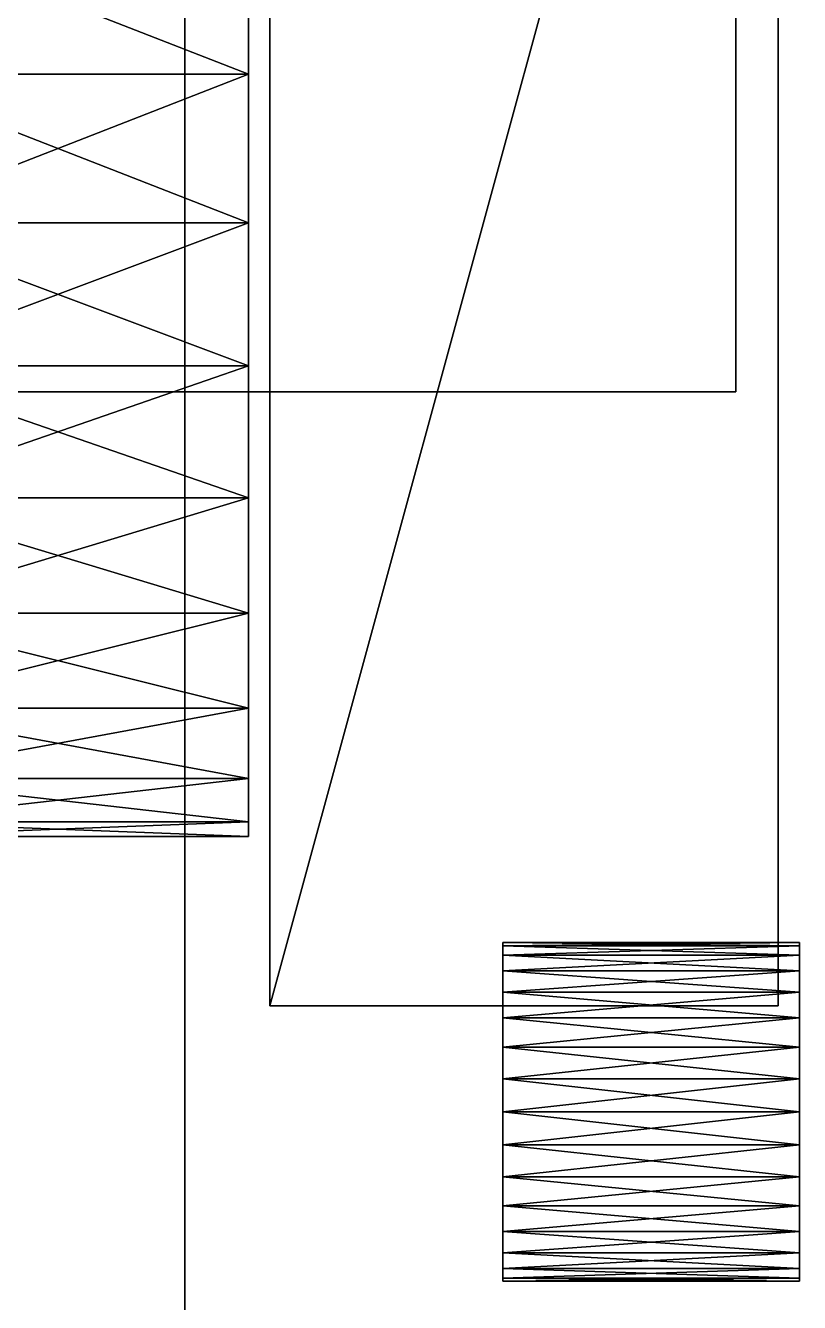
# Model space of a CAD drawing. Header units: millimetres. Extents: x -18 to 4450, y -985 to 970.
# Drawn here: x 3500.5 to 3537, y -733 to -672.7 of the extents above; entities that cross this region are included whole.
import ezdxf

# ---------------------------------------------------------------- set-up
doc = ezdxf.new("R2010")
doc.units = ezdxf.units.MM
for name, color, linetype in [('body__rear_left_tail_lamp_amber_upper_lens', 30, 'CONTINUOUS'), ('body__rear_left_tail_lamp_body_screw_1', 9, 'CONTINUOUS'), ('body__rear_left_tail_lamp_body_screw_2', 9, 'CONTINUOUS'), ('body__rear_left_tail_lamp_clear_lower_lens', 7, 'CONTINUOUS'), ('body__rear_left_tail_lamp_inner_lens', 1, 'CONTINUOUS'), ('body__rear_left_tail_lamp_red_center_lens', 1, 'CONTINUOUS'), ('hard_top__rear_barn_door_left_subtle_crown', 40, 'CONTINUOUS'), ('hard_top__rear_roof_overhang_skin', 7, 'CONTINUOUS')]:
    doc.layers.add(name, color=color, linetype=linetype)

msp = doc.modelspace()

# ---------------------------------------------------------------- linework, layer by layer
at = {"layer": 'body__rear_left_tail_lamp_amber_upper_lens'}
for points in [[(3512.000084, -718.999982, 981.999993), (3512.000084, -718.999982, 1024.000049), (3512.000084, -630.999982, 1024.000049)], [(3512.000084, -718.999982, 981.999993), (3512.000084, -630.999982, 1024.000049), (3512.000084, -630.999982, 981.999993)], [(3512.000084, -718.999982, 1024.000049), (3536.000013, -718.999982, 1024.000049), (3536.000013, -630.999982, 1024.000049)], [(3512.000084, -718.999982, 1024.000049), (3536.000013, -630.999982, 1024.000049), (3512.000084, -630.999982, 1024.000049)], [(3512.000084, -718.999982, 981.999993), (3512.000084, -630.999982, 981.999993), (3536.000013, -630.999982, 981.999993)], [(3512.000084, -718.999982, 981.999993), (3536.000013, -630.999982, 981.999993), (3536.000013, -718.999982, 981.999993)], [(3536.000013, -718.999982, 981.999993), (3536.000013, -630.999982, 981.999993), (3536.000013, -630.999982, 1024.000049)], [(3536.000013, -718.999982, 981.999993), (3536.000013, -630.999982, 1024.000049), (3536.000013, -718.999982, 1024.000049)], [(3512.000084, -718.999982, 981.999993), (3536.000013, -718.999982, 981.999993), (3536.000013, -718.999982, 1024.000049)], [(3512.000084, -718.999982, 981.999993), (3536.000013, -718.999982, 1024.000049), (3512.000084, -718.999982, 1024.000049)]]:
    msp.add_3dface(points, dxfattribs=at)
at = {"layer": 'body__rear_left_tail_lamp_body_screw_1'}
for points in [[(3523.000002, -716.000021, 1016.000032), (3536.999941, -716.000021, 1016.000032), (3536.999941, -716.153741, 1017.56072)], [(3523.000002, -716.000021, 1016.000032), (3536.999941, -716.153741, 1017.56072), (3523.000002, -716.153741, 1017.56072)], [(3523.000002, -723.999977, 1016.000032), (3523.000002, -716.153741, 1017.56072), (3523.000002, -716.000021, 1016.000032)], [(3523.000002, -716.153741, 1014.439225), (3536.999941, -716.153741, 1014.439225), (3536.999941, -716.000021, 1016.000032)], [(3523.000002, -716.153741, 1014.439225), (3536.999941, -716.000021, 1016.000032), (3523.000002, -716.000021, 1016.000032)], [(3523.000002, -723.999977, 1016.000032), (3523.000002, -716.000021, 1016.000032), (3523.000002, -716.153741, 1014.439225)], [(3523.000002, -716.153741, 1017.56072), (3536.999941, -716.153741, 1017.56072), (3536.999941, -716.608942, 1019.061446)], [(3523.000002, -716.153741, 1017.56072), (3536.999941, -716.608942, 1019.061446), (3523.000002, -716.608942, 1019.061446)], [(3523.000002, -723.999977, 1016.000032), (3523.000002, -716.608942, 1019.061446), (3523.000002, -716.153741, 1017.56072)], [(3523.000002, -716.608942, 1012.938499), (3536.999941, -716.608942, 1012.938499), (3536.999941, -716.153741, 1014.439225)], [(3523.000002, -716.608942, 1012.938499), (3536.999941, -716.153741, 1014.439225), (3523.000002, -716.153741, 1014.439225)], [(3523.000002, -723.999977, 1016.000032), (3523.000002, -716.153741, 1014.439225), (3523.000002, -716.608942, 1012.938499)], [(3536.999941, -723.999977, 1016.000032), (3536.999941, -716.000021, 1016.000032), (3536.999941, -716.153741, 1017.56072)], [(3536.999941, -723.999977, 1016.000032), (3536.999941, -716.153741, 1014.439225), (3536.999941, -716.000021, 1016.000032)], [(3536.999941, -723.999977, 1016.000032), (3536.999941, -716.153741, 1017.56072), (3536.999941, -716.608942, 1019.061446)], [(3536.999941, -723.999977, 1016.000032), (3536.999941, -716.608942, 1012.938499), (3536.999941, -716.153741, 1014.439225)], [(3523.000002, -716.608942, 1019.061446), (3536.999941, -716.608942, 1019.061446), (3536.999941, -717.348218, 1020.444512)], [(3523.000002, -716.608942, 1019.061446), (3536.999941, -717.348218, 1020.444512), (3523.000002, -717.348218, 1020.444512)], [(3523.000002, -723.999977, 1016.000032), (3523.000002, -717.348218, 1020.444512), (3523.000002, -716.608942, 1019.061446)], [(3523.000002, -717.348218, 1011.555433), (3536.999941, -717.348218, 1011.555433), (3536.999941, -716.608942, 1012.938499)], [(3523.000002, -717.348218, 1011.555433), (3536.999941, -716.608942, 1012.938499), (3523.000002, -716.608942, 1012.938499)], [(3523.000002, -723.999977, 1016.000032), (3523.000002, -716.608942, 1012.938499), (3523.000002, -717.348218, 1011.555433)], [(3536.999941, -723.999977, 1016.000032), (3536.999941, -716.608942, 1019.061446), (3536.999941, -717.348218, 1020.444512)], [(3536.999941, -723.999977, 1016.000032), (3536.999941, -717.348218, 1011.555433), (3536.999941, -716.608942, 1012.938499)], [(3523.000002, -717.348218, 1020.444512), (3536.999941, -717.348218, 1020.444512), (3536.999941, -718.343139, 1021.656871)], [(3523.000002, -717.348218, 1020.444512), (3536.999941, -718.343139, 1021.656871), (3523.000002, -718.343139, 1021.656871)], [(3523.000002, -723.999977, 1016.000032), (3523.000002, -718.343139, 1021.656871), (3523.000002, -717.348218, 1020.444512)], [(3523.000002, -718.343139, 1010.343194), (3536.999941, -718.343139, 1010.343194), (3536.999941, -717.348218, 1011.555433)], [(3523.000002, -718.343139, 1010.343194), (3536.999941, -717.348218, 1011.555433), (3523.000002, -717.348218, 1011.555433)], [(3523.000002, -723.999977, 1016.000032), (3523.000002, -717.348218, 1011.555433), (3523.000002, -718.343139, 1010.343194)], [(3536.999941, -723.999977, 1016.000032), (3536.999941, -717.348218, 1020.444512), (3536.999941, -718.343139, 1021.656871)], [(3536.999941, -723.999977, 1016.000032), (3536.999941, -718.343139, 1010.343194), (3536.999941, -717.348218, 1011.555433)], [(3523.000002, -718.343139, 1021.656871), (3536.999941, -718.343139, 1021.656871), (3536.999941, -719.555438, 1022.651792)], [(3523.000002, -718.343139, 1021.656871), (3536.999941, -719.555438, 1022.651792), (3523.000002, -719.555438, 1022.651792)], [(3523.000002, -723.999977, 1016.000032), (3523.000002, -719.555438, 1022.651792), (3523.000002, -718.343139, 1021.656871)], [(3523.000002, -719.555438, 1009.348273), (3536.999941, -719.555438, 1009.348273), (3536.999941, -718.343139, 1010.343194)], [(3523.000002, -719.555438, 1009.348273), (3536.999941, -718.343139, 1010.343194), (3523.000002, -718.343139, 1010.343194)], [(3523.000002, -723.999977, 1016.000032), (3523.000002, -718.343139, 1010.343194), (3523.000002, -719.555438, 1009.348273)], [(3536.999941, -723.999977, 1016.000032), (3536.999941, -718.343139, 1021.656871), (3536.999941, -719.555438, 1022.651792)], [(3536.999941, -723.999977, 1016.000032), (3536.999941, -719.555438, 1009.348273), (3536.999941, -718.343139, 1010.343194)], [(3523.000002, -719.555438, 1022.651792), (3536.999941, -719.555438, 1022.651792), (3536.999941, -720.938504, 1023.391008)], [(3523.000002, -719.555438, 1022.651792), (3536.999941, -720.938504, 1023.391008), (3523.000002, -720.938504, 1023.391008)], [(3523.000002, -723.999977, 1016.000032), (3523.000002, -720.938504, 1023.391008), (3523.000002, -719.555438, 1022.651792)], [(3523.000002, -720.938504, 1008.608937), (3536.999941, -720.938504, 1008.608937), (3536.999941, -719.555438, 1009.348273)], [(3523.000002, -720.938504, 1008.608937), (3536.999941, -719.555438, 1009.348273), (3523.000002, -719.555438, 1009.348273)], [(3523.000002, -723.999977, 1016.000032), (3523.000002, -719.555438, 1009.348273), (3523.000002, -720.938504, 1008.608937)], [(3536.999941, -723.999977, 1016.000032), (3536.999941, -719.555438, 1022.651792), (3536.999941, -720.938504, 1023.391008)], [(3536.999941, -723.999977, 1016.000032), (3536.999941, -720.938504, 1008.608937), (3536.999941, -719.555438, 1009.348273)], [(3523.000002, -720.938504, 1023.391008), (3536.999941, -720.938504, 1023.391008), (3536.999941, -722.439289, 1023.846269)], [(3523.000002, -720.938504, 1023.391008), (3536.999941, -722.439289, 1023.846269), (3523.000002, -722.439289, 1023.846269)], [(3523.000002, -723.999977, 1016.000032), (3523.000002, -722.439289, 1023.846269), (3523.000002, -720.938504, 1023.391008)], [(3523.000002, -722.439289, 1008.153677), (3536.999941, -722.439289, 1008.153677), (3536.999941, -720.938504, 1008.608937)], [(3523.000002, -722.439289, 1008.153677), (3536.999941, -720.938504, 1008.608937), (3523.000002, -720.938504, 1008.608937)], [(3523.000002, -723.999977, 1016.000032), (3523.000002, -720.938504, 1008.608937), (3523.000002, -722.439289, 1008.153677)], [(3536.999941, -723.999977, 1016.000032), (3536.999941, -720.938504, 1023.391008), (3536.999941, -722.439289, 1023.846269)], [(3536.999941, -723.999977, 1016.000032), (3536.999941, -722.439289, 1008.153677), (3536.999941, -720.938504, 1008.608937)], [(3523.000002, -722.439289, 1023.846269), (3536.999941, -722.439289, 1023.846269), (3536.999941, -723.999977, 1024.000049)], [(3523.000002, -722.439289, 1023.846269), (3536.999941, -723.999977, 1024.000049), (3523.000002, -723.999977, 1024.000049)], [(3523.000002, -723.999977, 1016.000032), (3523.000002, -723.999977, 1024.000049), (3523.000002, -722.439289, 1023.846269)], [(3523.000002, -723.999977, 1008.000016), (3536.999941, -723.999977, 1008.000016), (3536.999941, -722.439289, 1008.153677)], [(3523.000002, -723.999977, 1008.000016), (3536.999941, -722.439289, 1008.153677), (3523.000002, -722.439289, 1008.153677)], [(3523.000002, -723.999977, 1016.000032), (3523.000002, -722.439289, 1008.153677), (3523.000002, -723.999977, 1008.000016)], [(3536.999941, -723.999977, 1016.000032), (3536.999941, -722.439289, 1023.846269), (3536.999941, -723.999977, 1024.000049)], [(3536.999941, -723.999977, 1016.000032), (3536.999941, -723.999977, 1008.000016), (3536.999941, -722.439289, 1008.153677)], [(3523.000002, -723.999977, 1024.000049), (3536.999941, -723.999977, 1024.000049), (3536.999941, -725.560725, 1023.846269)], [(3523.000002, -723.999977, 1024.000049), (3536.999941, -725.560725, 1023.846269), (3523.000002, -725.560725, 1023.846269)], [(3523.000002, -723.999977, 1016.000032), (3523.000002, -725.560725, 1023.846269), (3523.000002, -723.999977, 1024.000049)], [(3523.000002, -723.999977, 1016.000032), (3523.000002, -727.06145, 1023.391008), (3523.000002, -725.560725, 1023.846269)], [(3523.000002, -723.999977, 1016.000032), (3523.000002, -728.444576, 1022.651792), (3523.000002, -727.06145, 1023.391008)], [(3523.000002, -723.999977, 1016.000032), (3523.000002, -729.656875, 1021.656871), (3523.000002, -728.444576, 1022.651792)], [(3523.000002, -723.999977, 1016.000032), (3523.000002, -730.651736, 1020.444512), (3523.000002, -729.656875, 1021.656871)], [(3523.000002, -723.999977, 1016.000032), (3523.000002, -731.391013, 1019.061446), (3523.000002, -730.651736, 1020.444512)], [(3523.000002, -723.999977, 1016.000032), (3523.000002, -731.846273, 1017.56072), (3523.000002, -731.391013, 1019.061446)], [(3523.000002, -723.999977, 1016.000032), (3523.000002, -731.999993, 1016.000032), (3523.000002, -731.846273, 1017.56072)], [(3523.000002, -723.999977, 1016.000032), (3523.000002, -731.846273, 1014.439225), (3523.000002, -731.999993, 1016.000032)], [(3523.000002, -723.999977, 1016.000032), (3523.000002, -731.391013, 1012.938499), (3523.000002, -731.846273, 1014.439225)], [(3523.000002, -723.999977, 1016.000032), (3523.000002, -730.651736, 1011.555433), (3523.000002, -731.391013, 1012.938499)], [(3523.000002, -723.999977, 1016.000032), (3523.000002, -729.656875, 1010.343194), (3523.000002, -730.651736, 1011.555433)], [(3523.000002, -723.999977, 1016.000032), (3523.000002, -728.444576, 1009.348273), (3523.000002, -729.656875, 1010.343194)], [(3523.000002, -723.999977, 1016.000032), (3523.000002, -727.06145, 1008.608937), (3523.000002, -728.444576, 1009.348273)], [(3523.000002, -723.999977, 1016.000032), (3523.000002, -725.560725, 1008.153677), (3523.000002, -727.06145, 1008.608937)], [(3523.000002, -725.560725, 1008.153677), (3536.999941, -725.560725, 1008.153677), (3536.999941, -723.999977, 1008.000016)], [(3523.000002, -725.560725, 1008.153677), (3536.999941, -723.999977, 1008.000016), (3523.000002, -723.999977, 1008.000016)], [(3523.000002, -723.999977, 1016.000032), (3523.000002, -723.999977, 1008.000016), (3523.000002, -725.560725, 1008.153677)], [(3536.999941, -723.999977, 1016.000032), (3536.999941, -723.999977, 1024.000049), (3536.999941, -725.560725, 1023.846269)], [(3536.999941, -723.999977, 1016.000032), (3536.999941, -725.560725, 1023.846269), (3536.999941, -727.06145, 1023.391008)], [(3536.999941, -723.999977, 1016.000032), (3536.999941, -727.06145, 1023.391008), (3536.999941, -728.444576, 1022.651792)], [(3536.999941, -723.999977, 1016.000032), (3536.999941, -728.444576, 1022.651792), (3536.999941, -729.656875, 1021.656871)], [(3536.999941, -723.999977, 1016.000032), (3536.999941, -729.656875, 1021.656871), (3536.999941, -730.651736, 1020.444512)], [(3536.999941, -723.999977, 1016.000032), (3536.999941, -730.651736, 1020.444512), (3536.999941, -731.391013, 1019.061446)], [(3536.999941, -723.999977, 1016.000032), (3536.999941, -731.391013, 1019.061446), (3536.999941, -731.846273, 1017.56072)], [(3536.999941, -723.999977, 1016.000032), (3536.999941, -731.846273, 1017.56072), (3536.999941, -731.999993, 1016.000032)], [(3536.999941, -723.999977, 1016.000032), (3536.999941, -731.999993, 1016.000032), (3536.999941, -731.846273, 1014.439225)], [(3536.999941, -723.999977, 1016.000032), (3536.999941, -731.846273, 1014.439225), (3536.999941, -731.391013, 1012.938499)], [(3536.999941, -723.999977, 1016.000032), (3536.999941, -731.391013, 1012.938499), (3536.999941, -730.651736, 1011.555433)], [(3536.999941, -723.999977, 1016.000032), (3536.999941, -730.651736, 1011.555433), (3536.999941, -729.656875, 1010.343194)], [(3536.999941, -723.999977, 1016.000032), (3536.999941, -729.656875, 1010.343194), (3536.999941, -728.444576, 1009.348273)], [(3536.999941, -723.999977, 1016.000032), (3536.999941, -728.444576, 1009.348273), (3536.999941, -727.06145, 1008.608937)], [(3536.999941, -723.999977, 1016.000032), (3536.999941, -727.06145, 1008.608937), (3536.999941, -725.560725, 1008.153677)], [(3536.999941, -723.999977, 1016.000032), (3536.999941, -725.560725, 1008.153677), (3536.999941, -723.999977, 1008.000016)], [(3523.000002, -725.560725, 1023.846269), (3536.999941, -725.560725, 1023.846269), (3536.999941, -727.06145, 1023.391008)], [(3523.000002, -725.560725, 1023.846269), (3536.999941, -727.06145, 1023.391008), (3523.000002, -727.06145, 1023.391008)], [(3523.000002, -727.06145, 1008.608937), (3536.999941, -727.06145, 1008.608937), (3536.999941, -725.560725, 1008.153677)], [(3523.000002, -727.06145, 1008.608937), (3536.999941, -725.560725, 1008.153677), (3523.000002, -725.560725, 1008.153677)], [(3523.000002, -727.06145, 1023.391008), (3536.999941, -727.06145, 1023.391008), (3536.999941, -728.444576, 1022.651792)], [(3523.000002, -727.06145, 1023.391008), (3536.999941, -728.444576, 1022.651792), (3523.000002, -728.444576, 1022.651792)], [(3523.000002, -728.444576, 1009.348273), (3536.999941, -728.444576, 1009.348273), (3536.999941, -727.06145, 1008.608937)], [(3523.000002, -728.444576, 1009.348273), (3536.999941, -727.06145, 1008.608937), (3523.000002, -727.06145, 1008.608937)], [(3523.000002, -728.444576, 1022.651792), (3536.999941, -728.444576, 1022.651792), (3536.999941, -729.656875, 1021.656871)], [(3523.000002, -728.444576, 1022.651792), (3536.999941, -729.656875, 1021.656871), (3523.000002, -729.656875, 1021.656871)], [(3523.000002, -729.656875, 1010.343194), (3536.999941, -729.656875, 1010.343194), (3536.999941, -728.444576, 1009.348273)], [(3523.000002, -729.656875, 1010.343194), (3536.999941, -728.444576, 1009.348273), (3523.000002, -728.444576, 1009.348273)], [(3523.000002, -729.656875, 1021.656871), (3536.999941, -729.656875, 1021.656871), (3536.999941, -730.651736, 1020.444512)], [(3523.000002, -729.656875, 1021.656871), (3536.999941, -730.651736, 1020.444512), (3523.000002, -730.651736, 1020.444512)], [(3523.000002, -730.651736, 1011.555433), (3536.999941, -730.651736, 1011.555433), (3536.999941, -729.656875, 1010.343194)], [(3523.000002, -730.651736, 1011.555433), (3536.999941, -729.656875, 1010.343194), (3523.000002, -729.656875, 1010.343194)], [(3523.000002, -730.651736, 1020.444512), (3536.999941, -730.651736, 1020.444512), (3536.999941, -731.391013, 1019.061446)], [(3523.000002, -730.651736, 1020.444512), (3536.999941, -731.391013, 1019.061446), (3523.000002, -731.391013, 1019.061446)], [(3523.000002, -731.391013, 1012.938499), (3536.999941, -731.391013, 1012.938499), (3536.999941, -730.651736, 1011.555433)], [(3523.000002, -731.391013, 1012.938499), (3536.999941, -730.651736, 1011.555433), (3523.000002, -730.651736, 1011.555433)], [(3523.000002, -731.391013, 1019.061446), (3536.999941, -731.391013, 1019.061446), (3536.999941, -731.846273, 1017.56072)], [(3523.000002, -731.391013, 1019.061446), (3536.999941, -731.846273, 1017.56072), (3523.000002, -731.846273, 1017.56072)], [(3523.000002, -731.846273, 1014.439225), (3536.999941, -731.846273, 1014.439225), (3536.999941, -731.391013, 1012.938499)], [(3523.000002, -731.846273, 1014.439225), (3536.999941, -731.391013, 1012.938499), (3523.000002, -731.391013, 1012.938499)], [(3523.000002, -731.846273, 1017.56072), (3536.999941, -731.846273, 1017.56072), (3536.999941, -731.999993, 1016.000032)], [(3523.000002, -731.846273, 1017.56072), (3536.999941, -731.999993, 1016.000032), (3523.000002, -731.999993, 1016.000032)], [(3523.000002, -731.999993, 1016.000032), (3536.999941, -731.999993, 1016.000032), (3536.999941, -731.846273, 1014.439225)], [(3523.000002, -731.999993, 1016.000032), (3536.999941, -731.846273, 1014.439225), (3523.000002, -731.846273, 1014.439225)]]:
    msp.add_3dface(points, dxfattribs=at)
at = {"layer": 'body__rear_left_tail_lamp_body_screw_2'}
for points in [[(3523.000002, -716.000021, 842.000008), (3536.999941, -716.000021, 842.000008), (3536.999941, -716.153741, 843.560696)], [(3523.000002, -716.000021, 842.000008), (3536.999941, -716.153741, 843.560696), (3523.000002, -716.153741, 843.560696)], [(3523.000002, -723.999977, 842.000008), (3523.000002, -716.153741, 843.560696), (3523.000002, -716.000021, 842.000008)], [(3523.000002, -716.153741, 840.43926), (3536.999941, -716.153741, 840.43926), (3536.999941, -716.000021, 842.000008)], [(3523.000002, -716.153741, 840.43926), (3536.999941, -716.000021, 842.000008), (3523.000002, -716.000021, 842.000008)], [(3523.000002, -723.999977, 842.000008), (3523.000002, -716.000021, 842.000008), (3523.000002, -716.153741, 840.43926)], [(3523.000002, -716.153741, 843.560696), (3536.999941, -716.153741, 843.560696), (3536.999941, -716.608942, 845.061481)], [(3523.000002, -716.153741, 843.560696), (3536.999941, -716.608942, 845.061481), (3523.000002, -716.608942, 845.061481)], [(3523.000002, -723.999977, 842.000008), (3523.000002, -716.608942, 845.061481), (3523.000002, -716.153741, 843.560696)], [(3523.000002, -716.608942, 838.938534), (3536.999941, -716.608942, 838.938534), (3536.999941, -716.153741, 840.43926)], [(3523.000002, -716.608942, 838.938534), (3536.999941, -716.153741, 840.43926), (3523.000002, -716.153741, 840.43926)], [(3523.000002, -723.999977, 842.000008), (3523.000002, -716.153741, 840.43926), (3523.000002, -716.608942, 838.938534)], [(3536.999941, -723.999977, 842.000008), (3536.999941, -716.000021, 842.000008), (3536.999941, -716.153741, 843.560696)], [(3536.999941, -723.999977, 842.000008), (3536.999941, -716.153741, 840.43926), (3536.999941, -716.000021, 842.000008)], [(3536.999941, -723.999977, 842.000008), (3536.999941, -716.153741, 843.560696), (3536.999941, -716.608942, 845.061481)], [(3536.999941, -723.999977, 842.000008), (3536.999941, -716.608942, 838.938534), (3536.999941, -716.153741, 840.43926)], [(3523.000002, -716.608942, 845.061481), (3536.999941, -716.608942, 845.061481), (3536.999941, -717.348218, 846.444547)], [(3523.000002, -716.608942, 845.061481), (3536.999941, -717.348218, 846.444547), (3523.000002, -717.348218, 846.444547)], [(3523.000002, -723.999977, 842.000008), (3523.000002, -717.348218, 846.444547), (3523.000002, -716.608942, 845.061481)], [(3523.000002, -717.348218, 837.555408), (3536.999941, -717.348218, 837.555408), (3536.999941, -716.608942, 838.938534)], [(3523.000002, -717.348218, 837.555408), (3536.999941, -716.608942, 838.938534), (3523.000002, -716.608942, 838.938534)], [(3523.000002, -723.999977, 842.000008), (3523.000002, -716.608942, 838.938534), (3523.000002, -717.348218, 837.555408)], [(3536.999941, -723.999977, 842.000008), (3536.999941, -716.608942, 845.061481), (3536.999941, -717.348218, 846.444547)], [(3536.999941, -723.999977, 842.000008), (3536.999941, -717.348218, 837.555408), (3536.999941, -716.608942, 838.938534)], [(3523.000002, -717.348218, 846.444547), (3536.999941, -717.348218, 846.444547), (3536.999941, -718.343139, 847.656846)], [(3523.000002, -717.348218, 846.444547), (3536.999941, -718.343139, 847.656846), (3523.000002, -718.343139, 847.656846)], [(3523.000002, -723.999977, 842.000008), (3523.000002, -718.343139, 847.656846), (3523.000002, -717.348218, 846.444547)], [(3523.000002, -718.343139, 836.343169), (3536.999941, -718.343139, 836.343169), (3536.999941, -717.348218, 837.555408)], [(3523.000002, -718.343139, 836.343169), (3536.999941, -717.348218, 837.555408), (3523.000002, -717.348218, 837.555408)], [(3523.000002, -723.999977, 842.000008), (3523.000002, -717.348218, 837.555408), (3523.000002, -718.343139, 836.343169)], [(3536.999941, -723.999977, 842.000008), (3536.999941, -717.348218, 846.444547), (3536.999941, -718.343139, 847.656846)], [(3536.999941, -723.999977, 842.000008), (3536.999941, -718.343139, 836.343169), (3536.999941, -717.348218, 837.555408)], [(3523.000002, -718.343139, 847.656846), (3536.999941, -718.343139, 847.656846), (3536.999941, -719.555438, 848.651767)], [(3523.000002, -718.343139, 847.656846), (3536.999941, -719.555438, 848.651767), (3523.000002, -719.555438, 848.651767)], [(3523.000002, -723.999977, 842.000008), (3523.000002, -719.555438, 848.651767), (3523.000002, -718.343139, 847.656846)], [(3523.000002, -719.555438, 835.348248), (3536.999941, -719.555438, 835.348248), (3536.999941, -718.343139, 836.343169)], [(3523.000002, -719.555438, 835.348248), (3536.999941, -718.343139, 836.343169), (3523.000002, -718.343139, 836.343169)], [(3523.000002, -723.999977, 842.000008), (3523.000002, -718.343139, 836.343169), (3523.000002, -719.555438, 835.348248)], [(3536.999941, -723.999977, 842.000008), (3536.999941, -718.343139, 847.656846), (3536.999941, -719.555438, 848.651767)], [(3536.999941, -723.999977, 842.000008), (3536.999941, -719.555438, 835.348248), (3536.999941, -718.343139, 836.343169)], [(3523.000002, -719.555438, 848.651767), (3536.999941, -719.555438, 848.651767), (3536.999941, -720.938504, 849.391043)], [(3523.000002, -719.555438, 848.651767), (3536.999941, -720.938504, 849.391043), (3523.000002, -720.938504, 849.391043)], [(3523.000002, -723.999977, 842.000008), (3523.000002, -720.938504, 849.391043), (3523.000002, -719.555438, 848.651767)], [(3523.000002, -720.938504, 834.608972), (3536.999941, -720.938504, 834.608972), (3536.999941, -719.555438, 835.348248)], [(3523.000002, -720.938504, 834.608972), (3536.999941, -719.555438, 835.348248), (3523.000002, -719.555438, 835.348248)], [(3523.000002, -723.999977, 842.000008), (3523.000002, -719.555438, 835.348248), (3523.000002, -720.938504, 834.608972)], [(3536.999941, -723.999977, 842.000008), (3536.999941, -719.555438, 848.651767), (3536.999941, -720.938504, 849.391043)], [(3536.999941, -723.999977, 842.000008), (3536.999941, -720.938504, 834.608972), (3536.999941, -719.555438, 835.348248)], [(3523.000002, -720.938504, 849.391043), (3536.999941, -720.938504, 849.391043), (3536.999941, -722.439289, 849.846303)], [(3523.000002, -720.938504, 849.391043), (3536.999941, -722.439289, 849.846303), (3523.000002, -722.439289, 849.846303)], [(3523.000002, -723.999977, 842.000008), (3523.000002, -722.439289, 849.846303), (3523.000002, -720.938504, 849.391043)], [(3523.000002, -722.439289, 834.153712), (3536.999941, -722.439289, 834.153712), (3536.999941, -720.938504, 834.608972)], [(3523.000002, -722.439289, 834.153712), (3536.999941, -720.938504, 834.608972), (3523.000002, -720.938504, 834.608972)], [(3523.000002, -723.999977, 842.000008), (3523.000002, -720.938504, 834.608972), (3523.000002, -722.439289, 834.153712)], [(3536.999941, -723.999977, 842.000008), (3536.999941, -720.938504, 849.391043), (3536.999941, -722.439289, 849.846303)], [(3536.999941, -723.999977, 842.000008), (3536.999941, -722.439289, 834.153712), (3536.999941, -720.938504, 834.608972)], [(3523.000002, -722.439289, 849.846303), (3536.999941, -722.439289, 849.846303), (3536.999941, -723.999977, 850.000024)], [(3523.000002, -722.439289, 849.846303), (3536.999941, -723.999977, 850.000024), (3523.000002, -723.999977, 850.000024)], [(3523.000002, -723.999977, 842.000008), (3523.000002, -723.999977, 850.000024), (3523.000002, -722.439289, 849.846303)], [(3523.000002, -723.999977, 833.999991), (3536.999941, -723.999977, 833.999991), (3536.999941, -722.439289, 834.153712)], [(3523.000002, -723.999977, 833.999991), (3536.999941, -722.439289, 834.153712), (3523.000002, -722.439289, 834.153712)], [(3523.000002, -723.999977, 842.000008), (3523.000002, -722.439289, 834.153712), (3523.000002, -723.999977, 833.999991)], [(3536.999941, -723.999977, 842.000008), (3536.999941, -722.439289, 849.846303), (3536.999941, -723.999977, 850.000024)], [(3536.999941, -723.999977, 842.000008), (3536.999941, -723.999977, 833.999991), (3536.999941, -722.439289, 834.153712)], [(3523.000002, -723.999977, 850.000024), (3536.999941, -723.999977, 850.000024), (3536.999941, -725.560725, 849.846303)], [(3523.000002, -723.999977, 850.000024), (3536.999941, -725.560725, 849.846303), (3523.000002, -725.560725, 849.846303)], [(3523.000002, -723.999977, 842.000008), (3523.000002, -725.560725, 849.846303), (3523.000002, -723.999977, 850.000024)], [(3523.000002, -723.999977, 842.000008), (3523.000002, -727.06145, 849.391043), (3523.000002, -725.560725, 849.846303)], [(3523.000002, -723.999977, 842.000008), (3523.000002, -728.444576, 848.651767), (3523.000002, -727.06145, 849.391043)], [(3523.000002, -723.999977, 842.000008), (3523.000002, -729.656875, 847.656846), (3523.000002, -728.444576, 848.651767)], [(3523.000002, -723.999977, 842.000008), (3523.000002, -730.651736, 846.444547), (3523.000002, -729.656875, 847.656846)], [(3523.000002, -723.999977, 842.000008), (3523.000002, -731.391013, 845.061481), (3523.000002, -730.651736, 846.444547)], [(3523.000002, -723.999977, 842.000008), (3523.000002, -731.846273, 843.560696), (3523.000002, -731.391013, 845.061481)], [(3523.000002, -723.999977, 842.000008), (3523.000002, -731.999993, 842.000008), (3523.000002, -731.846273, 843.560696)], [(3523.000002, -723.999977, 842.000008), (3523.000002, -731.846273, 840.43926), (3523.000002, -731.999993, 842.000008)], [(3523.000002, -723.999977, 842.000008), (3523.000002, -731.391013, 838.938534), (3523.000002, -731.846273, 840.43926)], [(3523.000002, -723.999977, 842.000008), (3523.000002, -730.651736, 837.555408), (3523.000002, -731.391013, 838.938534)], [(3523.000002, -723.999977, 842.000008), (3523.000002, -729.656875, 836.343169), (3523.000002, -730.651736, 837.555408)], [(3523.000002, -723.999977, 842.000008), (3523.000002, -728.444576, 835.348248), (3523.000002, -729.656875, 836.343169)], [(3523.000002, -723.999977, 842.000008), (3523.000002, -727.06145, 834.608972), (3523.000002, -728.444576, 835.348248)], [(3523.000002, -723.999977, 842.000008), (3523.000002, -725.560725, 834.153712), (3523.000002, -727.06145, 834.608972)], [(3523.000002, -725.560725, 834.153712), (3536.999941, -725.560725, 834.153712), (3536.999941, -723.999977, 833.999991)], [(3523.000002, -725.560725, 834.153712), (3536.999941, -723.999977, 833.999991), (3523.000002, -723.999977, 833.999991)], [(3523.000002, -723.999977, 842.000008), (3523.000002, -723.999977, 833.999991), (3523.000002, -725.560725, 834.153712)], [(3536.999941, -723.999977, 842.000008), (3536.999941, -723.999977, 850.000024), (3536.999941, -725.560725, 849.846303)], [(3536.999941, -723.999977, 842.000008), (3536.999941, -725.560725, 849.846303), (3536.999941, -727.06145, 849.391043)], [(3536.999941, -723.999977, 842.000008), (3536.999941, -727.06145, 849.391043), (3536.999941, -728.444576, 848.651767)], [(3536.999941, -723.999977, 842.000008), (3536.999941, -728.444576, 848.651767), (3536.999941, -729.656875, 847.656846)], [(3536.999941, -723.999977, 842.000008), (3536.999941, -729.656875, 847.656846), (3536.999941, -730.651736, 846.444547)], [(3536.999941, -723.999977, 842.000008), (3536.999941, -730.651736, 846.444547), (3536.999941, -731.391013, 845.061481)], [(3536.999941, -723.999977, 842.000008), (3536.999941, -731.391013, 845.061481), (3536.999941, -731.846273, 843.560696)], [(3536.999941, -723.999977, 842.000008), (3536.999941, -731.846273, 843.560696), (3536.999941, -731.999993, 842.000008)], [(3536.999941, -723.999977, 842.000008), (3536.999941, -731.999993, 842.000008), (3536.999941, -731.846273, 840.43926)], [(3536.999941, -723.999977, 842.000008), (3536.999941, -731.846273, 840.43926), (3536.999941, -731.391013, 838.938534)], [(3536.999941, -723.999977, 842.000008), (3536.999941, -731.391013, 838.938534), (3536.999941, -730.651736, 837.555408)], [(3536.999941, -723.999977, 842.000008), (3536.999941, -730.651736, 837.555408), (3536.999941, -729.656875, 836.343169)], [(3536.999941, -723.999977, 842.000008), (3536.999941, -729.656875, 836.343169), (3536.999941, -728.444576, 835.348248)], [(3536.999941, -723.999977, 842.000008), (3536.999941, -728.444576, 835.348248), (3536.999941, -727.06145, 834.608972)], [(3536.999941, -723.999977, 842.000008), (3536.999941, -727.06145, 834.608972), (3536.999941, -725.560725, 834.153712)], [(3536.999941, -723.999977, 842.000008), (3536.999941, -725.560725, 834.153712), (3536.999941, -723.999977, 833.999991)], [(3523.000002, -725.560725, 849.846303), (3536.999941, -725.560725, 849.846303), (3536.999941, -727.06145, 849.391043)], [(3523.000002, -725.560725, 849.846303), (3536.999941, -727.06145, 849.391043), (3523.000002, -727.06145, 849.391043)], [(3523.000002, -727.06145, 834.608972), (3536.999941, -727.06145, 834.608972), (3536.999941, -725.560725, 834.153712)], [(3523.000002, -727.06145, 834.608972), (3536.999941, -725.560725, 834.153712), (3523.000002, -725.560725, 834.153712)], [(3523.000002, -727.06145, 849.391043), (3536.999941, -727.06145, 849.391043), (3536.999941, -728.444576, 848.651767)], [(3523.000002, -727.06145, 849.391043), (3536.999941, -728.444576, 848.651767), (3523.000002, -728.444576, 848.651767)], [(3523.000002, -728.444576, 835.348248), (3536.999941, -728.444576, 835.348248), (3536.999941, -727.06145, 834.608972)], [(3523.000002, -728.444576, 835.348248), (3536.999941, -727.06145, 834.608972), (3523.000002, -727.06145, 834.608972)], [(3523.000002, -728.444576, 848.651767), (3536.999941, -728.444576, 848.651767), (3536.999941, -729.656875, 847.656846)], [(3523.000002, -728.444576, 848.651767), (3536.999941, -729.656875, 847.656846), (3523.000002, -729.656875, 847.656846)], [(3523.000002, -729.656875, 836.343169), (3536.999941, -729.656875, 836.343169), (3536.999941, -728.444576, 835.348248)], [(3523.000002, -729.656875, 836.343169), (3536.999941, -728.444576, 835.348248), (3523.000002, -728.444576, 835.348248)], [(3523.000002, -729.656875, 847.656846), (3536.999941, -729.656875, 847.656846), (3536.999941, -730.651736, 846.444547)], [(3523.000002, -729.656875, 847.656846), (3536.999941, -730.651736, 846.444547), (3523.000002, -730.651736, 846.444547)], [(3523.000002, -730.651736, 837.555408), (3536.999941, -730.651736, 837.555408), (3536.999941, -729.656875, 836.343169)], [(3523.000002, -730.651736, 837.555408), (3536.999941, -729.656875, 836.343169), (3523.000002, -729.656875, 836.343169)], [(3523.000002, -730.651736, 846.444547), (3536.999941, -730.651736, 846.444547), (3536.999941, -731.391013, 845.061481)], [(3523.000002, -730.651736, 846.444547), (3536.999941, -731.391013, 845.061481), (3523.000002, -731.391013, 845.061481)], [(3523.000002, -731.391013, 838.938534), (3536.999941, -731.391013, 838.938534), (3536.999941, -730.651736, 837.555408)], [(3523.000002, -731.391013, 838.938534), (3536.999941, -730.651736, 837.555408), (3523.000002, -730.651736, 837.555408)], [(3523.000002, -731.391013, 845.061481), (3536.999941, -731.391013, 845.061481), (3536.999941, -731.846273, 843.560696)], [(3523.000002, -731.391013, 845.061481), (3536.999941, -731.846273, 843.560696), (3523.000002, -731.846273, 843.560696)], [(3523.000002, -731.846273, 840.43926), (3536.999941, -731.846273, 840.43926), (3536.999941, -731.391013, 838.938534)], [(3523.000002, -731.846273, 840.43926), (3536.999941, -731.391013, 838.938534), (3523.000002, -731.391013, 838.938534)], [(3523.000002, -731.846273, 843.560696), (3536.999941, -731.846273, 843.560696), (3536.999941, -731.999993, 842.000008)], [(3523.000002, -731.846273, 843.560696), (3536.999941, -731.999993, 842.000008), (3523.000002, -731.999993, 842.000008)], [(3523.000002, -731.999993, 842.000008), (3536.999941, -731.999993, 842.000008), (3536.999941, -731.846273, 840.43926)], [(3523.000002, -731.999993, 842.000008), (3536.999941, -731.846273, 840.43926), (3523.000002, -731.846273, 840.43926)]]:
    msp.add_3dface(points, dxfattribs=at)
at = {"layer": 'body__rear_left_tail_lamp_clear_lower_lens'}
for points in [[(3512.000084, -718.999982, 878.000021), (3512.000084, -718.999982, 920.000017), (3512.000084, -630.999982, 920.000017)], [(3512.000084, -718.999982, 878.000021), (3512.000084, -630.999982, 920.000017), (3512.000084, -630.999982, 878.000021)], [(3512.000084, -718.999982, 920.000017), (3536.000013, -718.999982, 920.000017), (3536.000013, -630.999982, 920.000017)], [(3512.000084, -718.999982, 920.000017), (3536.000013, -630.999982, 920.000017), (3512.000084, -630.999982, 920.000017)], [(3512.000084, -718.999982, 878.000021), (3512.000084, -630.999982, 878.000021), (3536.000013, -630.999982, 878.000021)], [(3512.000084, -718.999982, 878.000021), (3536.000013, -630.999982, 878.000021), (3536.000013, -718.999982, 878.000021)], [(3536.000013, -718.999982, 878.000021), (3536.000013, -630.999982, 878.000021), (3536.000013, -630.999982, 920.000017)], [(3536.000013, -718.999982, 878.000021), (3536.000013, -630.999982, 920.000017), (3536.000013, -718.999982, 920.000017)], [(3512.000084, -718.999982, 878.000021), (3536.000013, -718.999982, 878.000021), (3536.000013, -718.999982, 920.000017)], [(3512.000084, -718.999982, 878.000021), (3536.000013, -718.999982, 920.000017), (3512.000084, -718.999982, 920.000017)]]:
    msp.add_3dface(points, dxfattribs=at)
at = {"layer": 'body__rear_left_tail_lamp_inner_lens'}
for points in [[(3510.999918, -675.000012, 930.000007), (3510.999918, -638.999999, 930.000007), (3510.999918, -639.69171, 937.023222)], [(3510.999918, -675.000012, 930.000007), (3510.999918, -639.69171, 922.976732), (3510.999918, -638.999999, 930.000007)], [(3510.999918, -675.000012, 930.000007), (3510.999918, -639.69171, 937.023222), (3510.999918, -641.740322, 943.776608)], [(3510.999918, -675.000012, 930.000007), (3510.999918, -641.740322, 916.223407), (3510.999918, -639.69171, 922.976732)], [(3510.999918, -675.000012, 930.000007), (3510.999918, -641.740322, 943.776608), (3510.999918, -645.067096, 950.000525)], [(3510.999918, -675.000012, 930.000007), (3510.999918, -645.067096, 909.99949), (3510.999918, -641.740322, 916.223407)], [(3510.999918, -675.000012, 930.000007), (3510.999918, -645.067096, 950.000525), (3510.999918, -649.544179, 955.45584)], [(3510.999918, -675.000012, 930.000007), (3510.999918, -649.544179, 904.544175), (3510.999918, -645.067096, 909.99949)], [(3510.999918, -675.000012, 930.000007), (3510.999918, -649.544179, 955.45584), (3510.999918, -654.999495, 959.932923)], [(3510.999918, -675.000012, 930.000007), (3510.999918, -654.999495, 900.067091), (3510.999918, -649.544179, 904.544175)], [(3510.999918, -675.000012, 930.000007), (3510.999918, -654.999495, 959.932923), (3510.999918, -661.223412, 963.259637)], [(3510.999918, -675.000012, 930.000007), (3510.999918, -661.223412, 896.740317), (3510.999918, -654.999495, 900.067091)], [(3510.999918, -675.000012, 930.000007), (3510.999918, -661.223412, 963.259637), (3510.999918, -667.976737, 965.308249)], [(3510.999918, -675.000012, 930.000007), (3510.999918, -667.976737, 894.691706), (3510.999918, -661.223412, 896.740317)], [(3493.000031, -667.976737, 965.308249), (3510.999918, -667.976737, 965.308249), (3510.999918, -675.000012, 966.000021)], [(3493.000031, -667.976737, 965.308249), (3510.999918, -675.000012, 966.000021), (3493.000031, -675.000012, 966.000021)], [(3493.000031, -675.000012, 893.999994), (3510.999918, -675.000012, 893.999994), (3510.999918, -667.976737, 894.691706)], [(3493.000031, -675.000012, 893.999994), (3510.999918, -667.976737, 894.691706), (3493.000031, -667.976737, 894.691706)], [(3510.999918, -675.000012, 930.000007), (3510.999918, -667.976737, 965.308249), (3510.999918, -675.000012, 966.000021)], [(3510.999918, -675.000012, 930.000007), (3510.999918, -675.000012, 893.999994), (3510.999918, -667.976737, 894.691706)], [(3493.000031, -675.000012, 966.000021), (3510.999918, -675.000012, 966.000021), (3510.999918, -682.023227, 965.308249)], [(3493.000031, -675.000012, 966.000021), (3510.999918, -682.023227, 965.308249), (3493.000031, -682.023227, 965.308249)], [(3493.000031, -682.023227, 894.691706), (3510.999918, -682.023227, 894.691706), (3510.999918, -675.000012, 893.999994)], [(3493.000031, -682.023227, 894.691706), (3510.999918, -675.000012, 893.999994), (3493.000031, -675.000012, 893.999994)], [(3510.999918, -675.000012, 930.000007), (3510.999918, -675.000012, 966.000021), (3510.999918, -682.023227, 965.308249)], [(3510.999918, -675.000012, 930.000007), (3510.999918, -682.023227, 965.308249), (3510.999918, -688.776612, 963.259637)], [(3510.999918, -675.000012, 930.000007), (3510.999918, -688.776612, 963.259637), (3510.999918, -695.000529, 959.932923)], [(3510.999918, -675.000012, 930.000007), (3510.999918, -695.000529, 959.932923), (3510.999918, -700.455844, 955.45584)], [(3510.999918, -675.000012, 930.000007), (3510.999918, -700.455844, 955.45584), (3510.999918, -704.932928, 950.000525)], [(3510.999918, -675.000012, 930.000007), (3510.999918, -704.932928, 950.000525), (3510.999918, -708.259642, 943.776608)], [(3510.999918, -675.000012, 930.000007), (3510.999918, -708.259642, 943.776608), (3510.999918, -710.308254, 937.023222)], [(3510.999918, -675.000012, 930.000007), (3510.999918, -710.308254, 937.023222), (3510.999918, -711.000025, 930.000007)], [(3510.999918, -675.000012, 930.000007), (3510.999918, -711.000025, 930.000007), (3510.999918, -710.308254, 922.976732)], [(3510.999918, -675.000012, 930.000007), (3510.999918, -710.308254, 922.976732), (3510.999918, -708.259642, 916.223407)], [(3510.999918, -675.000012, 930.000007), (3510.999918, -708.259642, 916.223407), (3510.999918, -704.932928, 909.99949)], [(3510.999918, -675.000012, 930.000007), (3510.999918, -704.932928, 909.99949), (3510.999918, -700.455844, 904.544175)], [(3510.999918, -675.000012, 930.000007), (3510.999918, -700.455844, 904.544175), (3510.999918, -695.000529, 900.067091)], [(3510.999918, -675.000012, 930.000007), (3510.999918, -695.000529, 900.067091), (3510.999918, -688.776612, 896.740317)], [(3510.999918, -675.000012, 930.000007), (3510.999918, -688.776612, 896.740317), (3510.999918, -682.023227, 894.691706)], [(3510.999918, -675.000012, 930.000007), (3510.999918, -682.023227, 894.691706), (3510.999918, -675.000012, 893.999994)], [(3493.000031, -682.023227, 965.308249), (3510.999918, -682.023227, 965.308249), (3510.999918, -688.776612, 963.259637)], [(3493.000031, -682.023227, 965.308249), (3510.999918, -688.776612, 963.259637), (3493.000031, -688.776612, 963.259637)], [(3493.000031, -688.776612, 896.740317), (3510.999918, -688.776612, 896.740317), (3510.999918, -682.023227, 894.691706)], [(3493.000031, -688.776612, 896.740317), (3510.999918, -682.023227, 894.691706), (3493.000031, -682.023227, 894.691706)], [(3493.000031, -688.776612, 963.259637), (3510.999918, -688.776612, 963.259637), (3510.999918, -695.000529, 959.932923)], [(3493.000031, -688.776612, 963.259637), (3510.999918, -695.000529, 959.932923), (3493.000031, -695.000529, 959.932923)], [(3493.000031, -695.000529, 900.067091), (3510.999918, -695.000529, 900.067091), (3510.999918, -688.776612, 896.740317)], [(3493.000031, -695.000529, 900.067091), (3510.999918, -688.776612, 896.740317), (3493.000031, -688.776612, 896.740317)], [(3493.000031, -695.000529, 959.932923), (3510.999918, -695.000529, 959.932923), (3510.999918, -700.455844, 955.45584)], [(3493.000031, -695.000529, 959.932923), (3510.999918, -700.455844, 955.45584), (3493.000031, -700.455844, 955.45584)], [(3493.000031, -700.455844, 904.544175), (3510.999918, -700.455844, 904.544175), (3510.999918, -695.000529, 900.067091)], [(3493.000031, -700.455844, 904.544175), (3510.999918, -695.000529, 900.067091), (3493.000031, -695.000529, 900.067091)], [(3493.000031, -700.455844, 955.45584), (3510.999918, -700.455844, 955.45584), (3510.999918, -704.932928, 950.000525)], [(3493.000031, -700.455844, 955.45584), (3510.999918, -704.932928, 950.000525), (3493.000031, -704.932928, 950.000525)], [(3493.000031, -704.932928, 909.99949), (3510.999918, -704.932928, 909.99949), (3510.999918, -700.455844, 904.544175)], [(3493.000031, -704.932928, 909.99949), (3510.999918, -700.455844, 904.544175), (3493.000031, -700.455844, 904.544175)], [(3493.000031, -704.932928, 950.000525), (3510.999918, -704.932928, 950.000525), (3510.999918, -708.259642, 943.776608)], [(3493.000031, -704.932928, 950.000525), (3510.999918, -708.259642, 943.776608), (3493.000031, -708.259642, 943.776608)], [(3493.000031, -708.259642, 916.223407), (3510.999918, -708.259642, 916.223407), (3510.999918, -704.932928, 909.99949)], [(3493.000031, -708.259642, 916.223407), (3510.999918, -704.932928, 909.99949), (3493.000031, -704.932928, 909.99949)], [(3493.000031, -708.259642, 943.776608), (3510.999918, -708.259642, 943.776608), (3510.999918, -710.308254, 937.023222)], [(3493.000031, -708.259642, 943.776608), (3510.999918, -710.308254, 937.023222), (3493.000031, -710.308254, 937.023222)], [(3493.000031, -710.308254, 922.976732), (3510.999918, -710.308254, 922.976732), (3510.999918, -708.259642, 916.223407)], [(3493.000031, -710.308254, 922.976732), (3510.999918, -708.259642, 916.223407), (3493.000031, -708.259642, 916.223407)], [(3493.000031, -710.308254, 937.023222), (3510.999918, -710.308254, 937.023222), (3510.999918, -711.000025, 930.000007)], [(3493.000031, -710.308254, 937.023222), (3510.999918, -711.000025, 930.000007), (3493.000031, -711.000025, 930.000007)], [(3493.000031, -711.000025, 930.000007), (3510.999918, -711.000025, 930.000007), (3510.999918, -710.308254, 922.976732)], [(3493.000031, -711.000025, 930.000007), (3510.999918, -710.308254, 922.976732), (3493.000031, -710.308254, 922.976732)]]:
    msp.add_3dface(points, dxfattribs=at)
at = {"layer": 'body__rear_left_tail_lamp_red_center_lens'}
for points in [[(3512.000084, -718.999982, 930.000007), (3512.000084, -718.999982, 972.000003), (3512.000084, -630.999982, 972.000003)], [(3512.000084, -718.999982, 930.000007), (3512.000084, -630.999982, 972.000003), (3512.000084, -630.999982, 930.000007)], [(3512.000084, -718.999982, 972.000003), (3536.000013, -718.999982, 972.000003), (3536.000013, -630.999982, 972.000003)], [(3512.000084, -718.999982, 972.000003), (3536.000013, -630.999982, 972.000003), (3512.000084, -630.999982, 972.000003)], [(3512.000084, -718.999982, 930.000007), (3512.000084, -630.999982, 930.000007), (3536.000013, -630.999982, 930.000007)], [(3512.000084, -718.999982, 930.000007), (3536.000013, -630.999982, 930.000007), (3536.000013, -718.999982, 930.000007)], [(3536.000013, -718.999982, 930.000007), (3536.000013, -630.999982, 930.000007), (3536.000013, -630.999982, 972.000003)], [(3536.000013, -718.999982, 930.000007), (3536.000013, -630.999982, 972.000003), (3536.000013, -718.999982, 972.000003)], [(3512.000084, -718.999982, 930.000007), (3536.000013, -718.999982, 930.000007), (3536.000013, -718.999982, 972.000003)], [(3512.000084, -718.999982, 930.000007), (3536.000013, -718.999982, 972.000003), (3512.000084, -718.999982, 972.000003)]]:
    msp.add_3dface(points, dxfattribs=at)
at = {"layer": 'hard_top__rear_barn_door_left_subtle_crown'}
for points in [[(3483.999968, -689.999998, 920.000017), (3533.99992, -689.999998, 924.000025), (3533.99992, -354.000002, 941.999972)], [(3483.999968, -689.999998, 920.000017), (3533.99992, -354.000002, 941.999972), (3483.999968, -354.000002, 938.000023)], [(3483.999968, -689.999998, 903.999984), (3483.999968, -354.000002, 921.999991), (3533.99992, -354.000002, 925.999999)], [(3483.999968, -689.999998, 903.999984), (3533.99992, -354.000002, 925.999999), (3533.99992, -689.999998, 907.999992)], [(3533.99992, -689.999998, 924.000025), (3533.99992, -689.999998, 907.999992), (3533.99992, -354.000002, 925.999999)], [(3533.99992, -689.999998, 924.000025), (3533.99992, -354.000002, 925.999999), (3533.99992, -354.000002, 941.999972)], [(3483.999968, -689.999998, 920.000017), (3483.999968, -689.999998, 903.999984), (3533.99992, -689.999998, 907.999992)], [(3483.999968, -689.999998, 920.000017), (3533.99992, -689.999998, 907.999992), (3533.99992, -689.999998, 924.000025)]]:
    msp.add_3dface(points, dxfattribs=at)
at = {"layer": 'hard_top__rear_roof_overhang_skin'}
for points in [[(3359.999895, -776.000023, 1861.999989), (3507.999897, -776.000023, 1848.00005), (3507.999897, 0, 1876.000047)], [(3359.999895, -776.000023, 1861.999989), (3507.999897, 0, 1876.000047), (3359.999895, 0, 1889.999986)], [(3359.999895, -776.000023, 1843.999982), (3359.999895, 0, 1871.999979), (3507.999897, 0, 1858.00004)], [(3359.999895, -776.000023, 1843.999982), (3507.999897, 0, 1858.00004), (3507.999897, -776.000023, 1830.000043)], [(3507.999897, -776.000023, 1848.00005), (3507.999897, -776.000023, 1830.000043), (3507.999897, 0, 1858.00004)], [(3507.999897, -776.000023, 1848.00005), (3507.999897, 0, 1858.00004), (3507.999897, 0, 1876.000047)]]:
    msp.add_3dface(points, dxfattribs=at)

doc.saveas('drawing.dxf')
